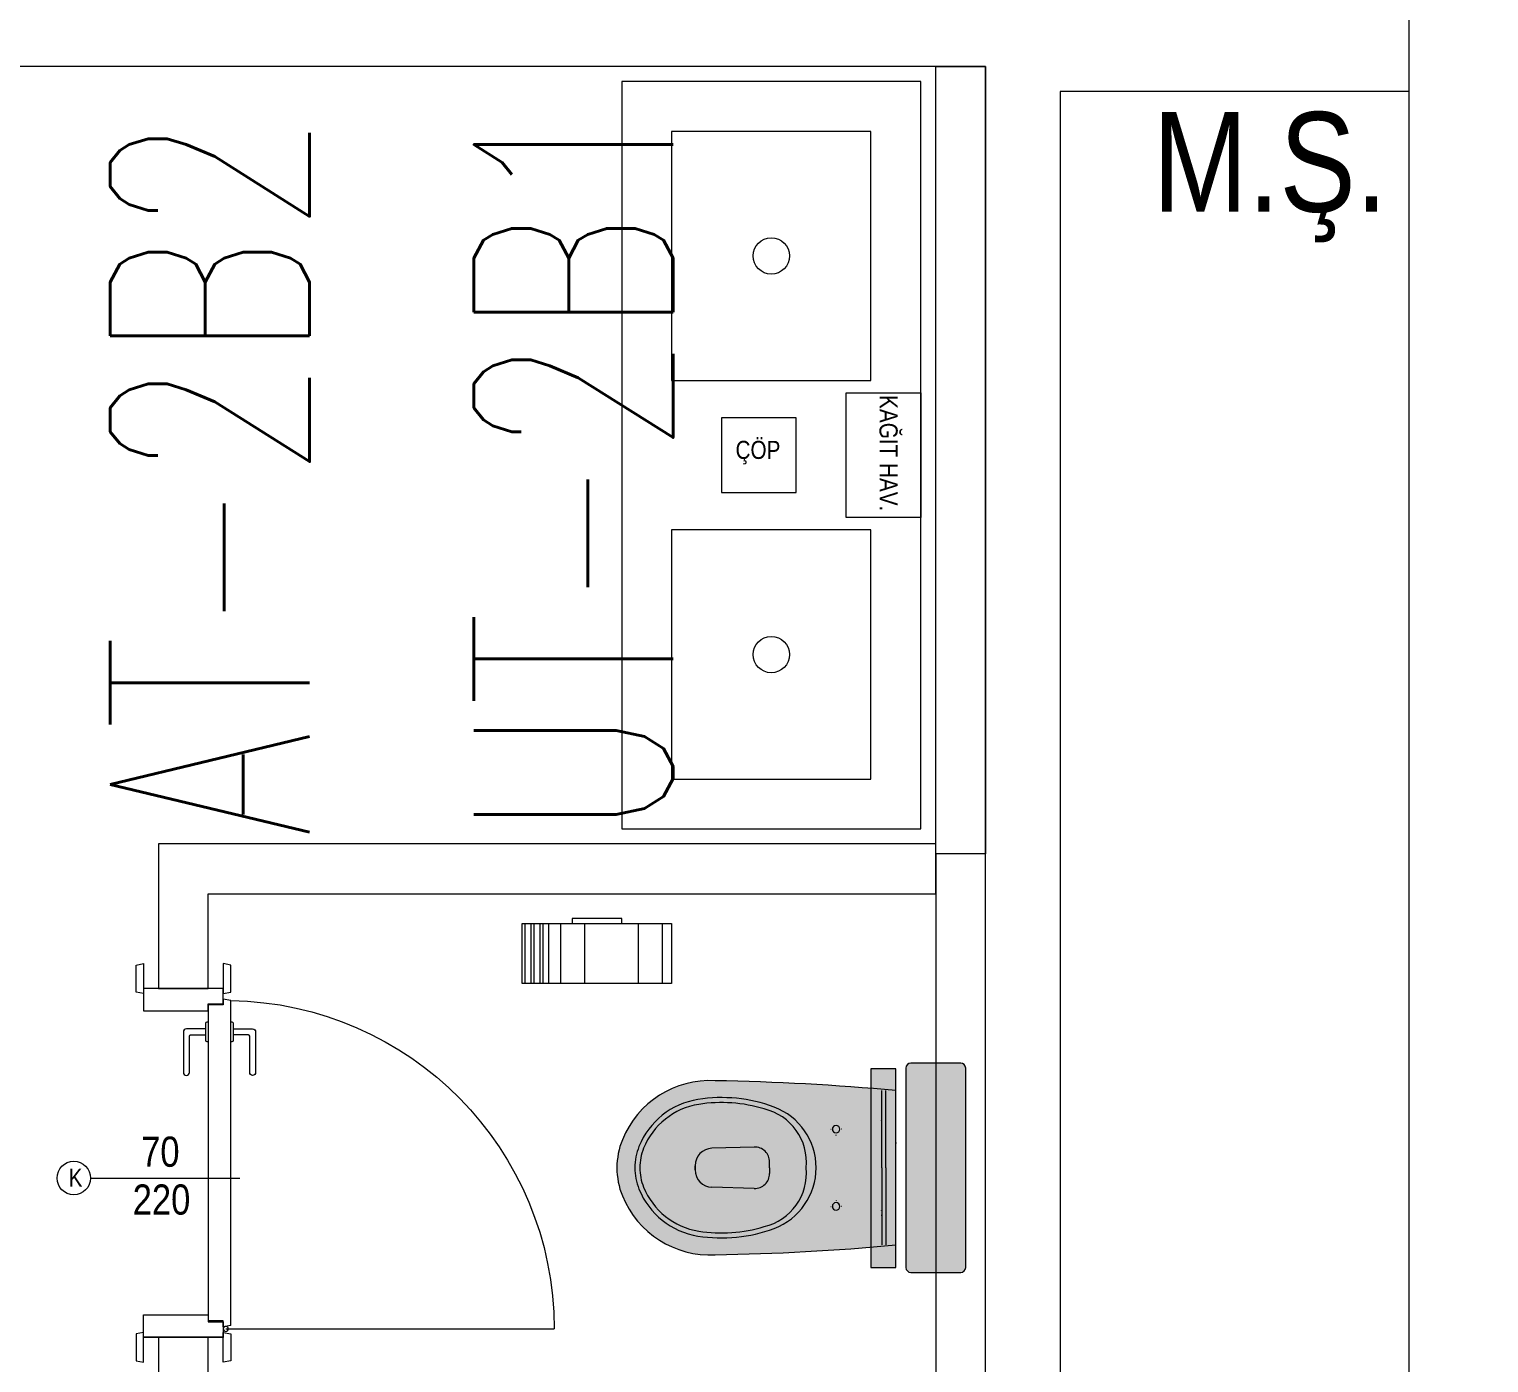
# Model space of a CAD drawing. Header units: metres. Extents: x -13194 to 152406, y -4219 to 19791.
# Drawn here: x 3813 to 4106, y 2774.9 to 3042.5 of the extents above; entities that cross this region are included whole.
import ezdxf

# ---------------------------------------------------------------- set-up
doc = ezdxf.new("R2010")
doc.units = ezdxf.units.M
doc.header["$LTSCALE"] = 100
doc.header["$MEASUREMENT"] = 0
doc.linetypes.add('DOT2', pattern=[0.125, 0, -0.125])
doc.layers.get('0').update_dxf_attribs({"color": 9, "lineweight": 9})
for name, color, linetype, lineweight in [('00', 9, 'Continuous', 9), ('01', 9, 'Continuous', 9), ('05', 9, 'Continuous', 9), ('05S', 9, 'Continuous', 9), ('21', 9, 'Continuous', 9), ('E-AYDINLATMA VE PRİZ PANOSU', 7, 'Continuous', 30), ('Kapı', 9, 'Continuous', 9), ('KARA SIVA', 9, 'Continuous', 9), ('TEFRİŞ', 9, 'Continuous', 9), ('YAZI', 9, 'Continuous', 9)]:
    doc.layers.add(name, color=color, linetype=linetype, lineweight=lineweight)
doc.styles.add('E-YAZI', font='txttw.shx')
doc.styles.add('MuuM_TEXT-STANDART', font='ARIALN.TTF')

# ---------------------------------------------------------------- blocks, each defined once
blk = doc.blocks.new('2.bod.sitatik')
at = {"layer": '01'}
blk.add_lwpolyline([(4130, -5950.00000430597), (4130, -5950.00000430597), (4130, -5950.00000430597), (4130, -5400.00000430597), (4400, -5400.00000430597), (4400, -5950.00000430597), (4400, -5950.00000430597), (4400, -5950.00000430597), (4440, -5950.00000430597), (4440.000000000004, -5350.00000430597), (4090.000000000004, -5350.00000430597), (4090, -5950.00000430597), (4130, -5950.00000430597)], dxfattribs=at)
blk = doc.blocks.new('p-klozet üstü kağıt dispenser')
blk.add_hatch(color=255).paths.add_polyline_path([(-5.3433e-12, 5.563981752787184), (0, 45.40812888650907), (-5.000000000000057, 45.40812888650907), (-5.0000000000054, 5.563981752787184)])
blk.add_lwpolyline([(-5.3433e-12, 5.563981752787184), (0, 45.40812888650907), (-5.000000000000057, 45.40812888650907), (-5.0000000000054, 5.563981752787184)], close=True)
blk = doc.blocks.new('san-klo-06-p')
at = {"layer": '05S'}
h = blk.add_hatch(color=256, dxfattribs=at)
edge = h.paths.add_edge_path()
edge.add_line((-20.00000000000046, 2.015000000021245), (19.99999999999662, 2.015000000027066))
edge.add_arc((19.99999999999953, 3.015000000028521), 1, 270, 360)
edge.add_line((20.99999999999955, 3.015000000028521), (21.000000000001, 13.01500000002852))
edge.add_arc((19.99999999999953, 13.01500000002852), 1, 0, 90.00000000000001)
edge.add_line((19.99999999999953, 14.01500000002852), (-20.00000000000046, 14.01500000002561))
edge.add_arc((-20.00000000000046, 13.01500000002852), 1, 90.00000000000001, 180)
edge.add_line((-21.00000000000045, 13.01500000002852), (-20.999999999999, 3.015000000025612))
edge.add_arc((-20.00000000000046, 3.015000000021243), 1, 180, 270)
h = blk.add_hatch(color=256, dxfattribs=at)
edge = h.paths.add_edge_path()
edge.add_arc((482.446959709046, -45.26395162302651), 500.0000000000162, 174.8060223042765, 178.9681825704839)
edge.add_arc((1.500000000003183, -37.29190075644874), 19.00000000000178, 176.8871024373828, 247.9756871629529)
edge.add_arc((-4.547e-13, -41), 15.00000000000026, 247.9756871629556, 269.9999999999976)
edge.add_arc((-4.547e-13, -41), 15.00000000000026, 270.0000000000025, 292.0243128370444)
edge.add_arc((-1.50000000000409, -37.29190075644874), 19.0000000000039, 292.0243128370512, 363.1128975626213)
edge.add_arc((-482.4469597090078, -45.26395162301922), 499.9999999999761, 1.031817429516246, 5.19397769572375)
edge.add_line((15.49999999999954, 0), (-15.50000000000336, 0))
for p, q in [((-4.547e-13, -2), (-15.50000000000045, -2)), ((-4.547e-13, -2.80000000000291), (-15.50000000000045, -2.80000000000291)), ((-4.547e-13, -2), (15.49999999999954, -2)), ((-4.547e-13, -2.80000000000291), (15.49999999999954, -2.80000000000291)), ((-4.547e-13, -25.3450573319642), (-1.159350611440913, -25.3450573319642)), ((-4.547e-13, -25.3450573319642), (1.159350611440004, -25.3450573319642)), ((-4.15801929872441, -28.43442233578389), (-3.905189181845798, -36.91821042136871)), ((4.158019298723502, -28.43442233578389), (3.905189181844889, -36.91821042136871)), ((-4.547e-13, -40.31395125024572), (-0.4067423800156579, -40.31395125024572)), ((-0.4067423800156579, -40.31395125024572), (-4.547e-13, -40.31395125024572)), ((0.4067423800147483, -40.31395125024572), (-4.547e-13, -40.31395125024572)), ((-4.547e-13, -40.31395125024572), (0.4067423800147483, -40.31395125024572))]:
    blk.add_line(p, q)
at = {"linetype": 'DOT2'}
for p, q in [((-7.750000000000452, -10.91410758801794), (-7.750000000000452, -12)), ((7.749999999999543, -10.91410758801794), (7.749999999999543, -12)), ((-6.485962310548075, -12), (-8.953412711959118, -12)), ((-7.750000000000452, -13.08589241198206), (-7.750000000000452, -12)), ((6.485962310550803, -12), (8.953412711958206, -12)), ((7.749999999999543, -13.08589241198206), (7.749999999999543, -12))]:
    blk.add_line(p, q, dxfattribs=at)
for points in [[(-20.00000000000046, 2.015000000021245), (19.99999999999953, 2.015000000028521, 0.4142135623730951), (20.99999999999955, 3.015000000028521), (20.99999999999955, 13.01500000002852, 0.4142135623731339), (19.99999999999953, 14.01500000002852), (-20.00000000000046, 14.01500000002852, 0.4142135623730744), (-21.00000000000045, 13.01500000002852), (-21.00000000000045, 3.015000000021243, 0.4142135623731159)], [(-15.50000000000045, 0, 0.0181628470062377), (-17.47196496077276, -36.26013260072796, 0.3205287056357122), (-5.625000000000452, -54.90537216330267, 0.0963961176293174), (-4.547e-13, -56, 0.0963961176293174), (5.624999999999543, -54.90537216330267, 0.3205287056357121), (17.47196496077549, -36.26013260072796, 0.0181628470062377), (15.49999999999954, 0)]]:
    blk.add_lwpolyline(points, format="xyb", close=True)
for points in [[(-9.500000000000453, 2.015000000028521), (-9.500000000000453, -2.984999999978752), (-8.500000000000455, -2.984999999978752), (-8.500000000000455, 2.015000000028521)], [(8.499999999999545, 2.015000000028521), (8.499999999999545, -2.984999999978752), (9.499999999999543, -2.984999999978752), (9.499999999999543, 2.015000000028521)]]:
    blk.add_lwpolyline(points, dxfattribs=at)
blk.add_lwpolyline([(-5.000000000000452, 0), (-5.000000000000452, 2), (4.999999999999545, 2), (4.999999999999545, 0)], close=True, dxfattribs=at)
for centre, radius, start, end in [((-7.750000000000452, -12), 0.75, 0, 180), ((7.749999999999543, -12), 0.75, 0, 180), ((-7.750000000000452, -12), 0.75, 180, 0), ((7.749999999999543, -12), 0.75, 180, 0), ((-4.547e-13, -29), 13, 90, 159.4200885049486), ((-4.547e-13, -29), 13, 20.57991149505137, 90), ((-1.089157725150015, -28.94594607376348), 11.00000000000001, 84.31758544885159, 166.806744405553), ((1.089157725149107, -28.94594607376348), 11, 13.19325559444693, 95.68241455114841), ((15.91510823917952, -34.97572838532506), 30, 159.4200885049486, 189.1280785422966), ((-1.159350611440913, -28.3450573319642), 3, 90, 181.7069983645544), ((1.159350611440004, -28.3450573319642), 3, 358.2930016354455, 90), ((-15.91510823918042, -34.97572838532506), 30, 350.8719214577034, 20.57991149505137), ((15.91510823917952, -34.97572838532506), 28.99999999999998, 162.8726879048356, 189.1280785422966), ((-15.91510823918042, -34.97572838532506), 28.99999999999999, 350.8719214577034, 17.12731209516433), ((-0.4067423800156579, -36.81395125024574), 3.499999999999998, 181.7069983645544, 270), ((0.4067423800147483, -36.81395125024574), 3.499999999999998, 270, 358.2930016354455), ((1.499999999999543, -37.29190075644874), 15.39999999999999, 189.1280785422966, 247.9756871630004), ((1.499999999999543, -37.29190075644874), 14.4, 189.1280785422966, 247.9756871630004), ((-1.500000000000454, -37.29190075644874), 14.40000000000001, 292.0243128369996, 350.8719214577034), ((-1.500000000000454, -37.29190075644874), 15.39999999999999, 292.0243128369996, 350.8719214577034), ((-4.547e-13, -41), 11.39999999999997, 247.9756871630004, 270), ((-4.547e-13, -41), 10.39999999999995, 247.9756871630004, 270), ((-4.547e-13, -41), 10.39999999999995, 270, 292.0243128369996), ((-4.547e-13, -41), 11.39999999999997, 270, 292.0243128369996)]:
    blk.add_arc(centre, radius, start, end)
at = {"layer": '05', "rotation": 270}
blk.add_blockref('p-klozet üstü kağıt dispenser', (-25.40812888650862, -5.007660794144613), dxfattribs=at)
blk = doc.blocks.new('p-t.kağıtlığı')
at = {"layer": 'TEFRİŞ'}
h = blk.add_hatch(dxfattribs=at)
h.set_pattern_fill('CYL', color=256, scale=30, angle=-89.99999999999999, style=0)
h.set_pattern_definition([(270, (-14.39999999999963, 13), (30, 6.7e-15), []), (270, (-13.80000000000018, 13), (30, 6.7e-15), []), (270, (-12.59999999999945, 13), (30, 6.7e-15), []), (270, (-10.19999999999982, 13), (30, 6.7e-15), []), (270, (-5.399999999999636, 13), (30, 6.7e-15), []), (270, (5.400000000000542, 13), (30, 6.7e-15), []), (270, (10.19999999999982, 13), (30, 6.7e-15), []), (270, (12.60000000000036, 13), (30, 6.7e-15), []), (270, (13.80000000000018, 13), (30, 6.7e-15), []), (270, (14.40000000000054, 13), (30, 6.7e-15), [])])
h.paths.add_polyline_path([(-15, 1), (15, 1), (15, 13), (-15, 13)])
for points in [[(-15, 1), (15, 1), (15, 13), (-15, 13)], [(5, 1), (5, 0), (-5, 0), (-5, 1)]]:
    blk.add_lwpolyline(points, close=True, dxfattribs=at)
blk = doc.blocks.new('dsfsdfsdfsdfsdfsdf')
at = {"layer": 'Kapı'}
for p, q in [((23771.45181168488, -2062.352248718824), (23755.45181168267, -2062.352248718824)), ((23772.95181168482, -2064.719111331149, 0.6555058768281015), (23771.45181168482, -2064.41911133111, 0.6555058768281015)), ((23771.45181168482, -2064.41911133111, 0.6555058768281015), (23771.45181168482, -2065.619111331151, 0.6555058768281015)), ((23771.95371590619, -2064.009590223897, 0.6555058768281015), (23837.87079387352, -2064.009590223897, 0.6555058768281015)), ((23772.95181168482, -2064.719111331149, 0.6555058768281015), (23772.95181168482, -2129.919111331008, 0.6555058768281015)), ((23771.45181168482, -2065.619111331151, 0.6555058768281015), (23768.45181168482, -2065.619111331151, 0.6555058768281015)), ((23768.45181168482, -2129.019111331028, 0.6555058768281015), (23768.45181168494, -2066.819111331031, 0.6555058768281015)), ((23771.45181168482, -2129.019111331028, 0.6555058768281015), (23768.45181168482, -2129.019111331028, 0.6555058768281015)), ((23771.45181168482, -2130.219111331069, 0.6555058768281015), (23771.45181168482, -2129.019111331028, 0.6555058768281015)), ((23772.95181168482, -2129.919111331008, 0.6555058768281015), (23771.45181168482, -2130.219111331069, 0.6555058768281015)), ((23771.45181168267, -2132.352248718729), (23755.45181168261, -2132.352248718729))]:
    blk.add_line(p, q, dxfattribs=at)
at = {"layer": 'Kapı', "elevation": 0.6555058768281015}
for points in [[(23753.95181168255, -2057.61911133118), (23755.45181168255, -2057.319111331097), (23755.45181168255, -2063.319111331046), (23753.95181168255, -2063.019111330985), (23753.95181168255, -2057.61911133118)], [(23772.95181168476, -2057.61911133118), (23771.45181168482, -2057.319111331097), (23771.45181168482, -2063.319111331046), (23772.95181168476, -2063.019111330985), (23772.95181168476, -2057.61911133118)], [(23753.95181168255, -2137.019111330999), (23755.45181168255, -2137.31911133106), (23755.45181168255, -2131.319111331133), (23753.95181168255, -2131.619111331172), (23753.95181168255, -2137.019111330999)], [(23772.95181168482, -2137.019111330999), (23771.45181168482, -2137.31911133106), (23771.45181168482, -2131.319111331133), (23772.95181168482, -2131.619111331172), (23772.95181168482, -2137.019111330999)]]:
    blk.add_lwpolyline(points, dxfattribs=at)
for points in [[(23771.45181168482, -2062.319111331046), (23755.45181168255, -2062.319111331046), (23755.45181168255, -2066.819111331031), (23768.45181168482, -2066.819111331031), (23768.45181168482, -2065.419111330928), (23771.45181168482, -2065.419111330928)], [(23771.45181168482, -2132.319111330951), (23755.45181168255, -2132.319111330951), (23755.45181168255, -2127.819111331126), (23768.45181168482, -2127.819111331126), (23768.45181168482, -2129.219111331069), (23771.45181168482, -2129.219111331069)]]:
    blk.add_lwpolyline(points, close=True, dxfattribs=at)
for points in [[(23767.95181168482, -2124.21911133112), (23764.05181168485, -2124.21911133112, -0.4142135623730951), (23763.45181168482, -2123.619111330998), (23763.45181168482, -2115.473277997778, -1.000000000000094), (23764.65181168477, -2115.473277997778), (23764.65181168477, -2122.769111331188, 0.4142135623730951), (23764.90181168477, -2123.019111331058), (23767.95181168482, -2123.019111331058)], [(23773.45181168482, -2124.21911133112), (23777.35181168478, -2124.21911133112, 0.4142135623730951), (23777.95181168482, -2123.619111330998), (23777.95181168482, -2115.473277997778, 1.000000000000094), (23776.75181168481, -2115.473277997778), (23776.75181168481, -2122.769111331188, -0.4142135623730951), (23776.50181168481, -2123.019111331058), (23773.45181168482, -2123.019111331058)], [(23768.45181168482, -2121.619111331136), (23768.20181168482, -2121.619111331136, 0.4142135623730951), (23767.95181168482, -2121.869111331027), (23767.95181168482, -2125.369111331172, 0.414213562373091), (23768.20181168482, -2125.619111331063), (23768.45181168482, -2125.619111331063)], [(23772.95181168482, -2125.619111331063), (23773.20181168482, -2125.619111331063, 0.4142135623737115), (23773.45181168482, -2125.369111331172), (23773.45181168482, -2121.869111331027, 0.4142135623724791), (23773.20181168482, -2121.619111331136), (23772.95181168482, -2121.619111331136)]]:
    blk.add_lwpolyline(points, format="xyb", dxfattribs=at)
at = {"layer": 'Kapı'}
blk.add_circle((23771.95371590619, -2064.009590223897, 0.6555058768281015), 0.4999999999999999, dxfattribs=at)
blk.add_arc((23771.95371590619, -2064.009590223897, 0.6555058768281015), 65.91707796733714, 270.8675879280374, 0, dxfattribs=at)
blk = doc.blocks.new('fgvdfgdffffffffffffffffffffffffffffffff')
at = {"layer": 'Kapı'}
blk.add_lwpolyline([(23435.64420767338, -2227.996412656395), (23465.61762177996, -2227.996412656395)], dxfattribs=at)
blk.add_circle((23432.28420767338, -2227.996412656395), 3.359999999999999, dxfattribs=at)
at = {"layer": 'Kapı', "attachment_point": 1, "style": 'MuuM_TEXT-STANDART'}
for s, insert, char_height, width in [('70', (23445.80805638355, -2219.676727744605), 6.047999999999999, 88.79573695206868), ('K', (23431.24663969502, -2226.097197341773), 3.628799999999999, 53.2774421712412), ('220', (23444.11858472365, -2229.276727744605), 6.047999999999999, 88.79573695206868)]:
    blk.add_mtext(s, dxfattribs=dict(at, insert=insert, char_height=char_height, width=width))
blk = doc.blocks.new('rrrrrrrrrrrrrrrrrrrrrrrrrrrrrrrrrrrrrrrrrrr')
at = {"layer": 'TEFRİŞ'}
blk.add_lwpolyline([(30902.51658083763, -1571.488763301721), (30902.51658083763, -1621.488763301721), (30942.51658083763, -1621.488763301721), (30942.51658083763, -1571.488763301721)], close=True, dxfattribs=at)
blk.add_circle((30922.51658083764, -1596.488763301721), 3.649999999999636, dxfattribs=at)
blk = doc.blocks.new('jjjjjjjjjjjjjjjjjjjjjjjjjjjjjjjjjjjjjjjjjjjjjjjjjjjjjjjjjjjjjjjjjjjjjjj')
at = {"layer": 'TEFRİŞ'}
blk.add_lwpolyline([(30902.51658083763, -1651.488763300436), (30902.51658083763, -1701.488763300436), (30942.51658083763, -1701.488763300436), (30942.51658083763, -1651.488763300436)], close=True, dxfattribs=at)
blk.add_circle((30922.51658083764, -1676.488763300436), 3.649999999999636, dxfattribs=at)
blk = doc.blocks.new('2.bod.Mimari')
at = {"layer": '00'}
for points in [[(4005.000000000002, -5595.00000430597), (3674.999999999973, -5595.00000430597), (3674.999999999973, -5965.000004305974)], [(3674.999999997824, -5965.000004305974), (3674.999999999973, -5965.000004305974), (3674.999999999973, -5985.000004303412), (4005.000000000002, -5985.000004305974), (4005.000000000002, -5595.00000430597)], [(4004.999999999986, -5753.000004304682), (3994.999999999986, -5753.000004304682), (3994.999999999986, -5595.00000430597), (4005, -5595.00000430597), (4004.999999999986, -5753.000004304682)], [(4090.000000000002, -5600.00000430597), (4020.000000000002, -5600.00000430597), (4020.000000000002, -5985.000004305974), (4090.000000000002, -5985.000004305974)], [(3994.999999999942, -5751.000004304737), (3839.000000000364, -5751.000004304682), (3839.000000000364, -5780.000004304689), (3849.000000000364, -5780.000004304689), (3849.000000000364, -5761.000004304708), (3994.999999999942, -5761.000004304733), (3994.999999999942, -5751.000004304737)], [(4005, -5985.000004305977), (4004.999999999986, -5753.000004304682), (3994.999999999986, -5753.000004304682), (3994.999999998225, -5879.000004304718), (4005, -5879.000004304718)], [(3994.999999999069, -5879.000004304718), (3994.999999999069, -5869.000004304722), (3849.000000000357, -5869.000004304668), (3849.000000000357, -5850.033141692373), (3839.000000000372, -5850.033141692373), (3839.000000000372, -5897.000004304733), (3849.000000000372, -5897.000004304733), (3849.000000000372, -5879.000004304693), (3994.999999999069, -5879.000004304718)]]:
    blk.add_lwpolyline(points, dxfattribs=at)
at = {"layer": 'TEFRİŞ'}
for points in [[(3991.999999999986, -5598.00000430597), (3931.999999999986, -5598.00000430597), (3931.999999999986, -5748.000004304682), (3991.999999999986, -5748.000004304682)], [(3991.999999999986, -5660.500004305326), (3991.999999999986, -5685.500004305326), (3976.999999999986, -5685.500004305326), (3976.999999999986, -5660.500004305326)], [(3951.999999999986, -5665.500004305326), (3951.999999999986, -5680.500004305326), (3966.999999999986, -5680.500004305326), (3966.999999999986, -5665.500004305326)]]:
    blk.add_lwpolyline(points, close=True, dxfattribs=at)
for name in ['rrrrrrrrrrrrrrrrrrrrrrrrrrrrrrrrrrrrrrrrrrr', 'jjjjjjjjjjjjjjjjjjjjjjjjjjjjjjjjjjjjjjjjjjjjjjjjjjjjjjjjjjjjjjjjjjjjjjj']:
    blk.add_blockref(name, (-26960.51658083766, -4036.511241004249))
at = {"layer": '05', "xscale": -1, "rotation": 180}
blk.add_blockref('p-t.kağıtlığı', (3927.00000000019, -5766.000004304693), dxfattribs=at)
at = {"layer": 'KARA SIVA', "xscale": -1, "rotation": 180}
blk.add_blockref('dsfsdfsdfsdfsdfsdf', (-19919.45181168227, -7912.352253023411), dxfattribs=at)
at = {"layer": 'KARA SIVA'}
blk.add_blockref('fgvdfgdffffffffffffffffffffffffffffffff', (-19610.28836761981, -3590.07275941694), dxfattribs=at)
at = {"layer": 'TEFRİŞ', "rotation": 270}
blk.add_blockref('san-klo-06-p', (3987.010966771283, -5816.000004304689), dxfattribs=at)
at = {"layer": '21', "style": 'MuuM_TEXT-STANDART'}
blk.add_text('M.Ş.', height=20, dxfattribs=at).set_placement((4038.574639469417, -5624.138490604826))
at = {"layer": 'YAZI', "insert": (3987.354958609271, -5684.265329269219), "char_height": 3.6288, "width": 53.2774421712412, "attachment_point": 3, "rotation": 270, "style": 'MuuM_TEXT-STANDART'}
blk.add_mtext('KAĞIT HAV.', dxfattribs=at)
at = {"layer": 'YAZI', "insert": (3963.830499278644, -5670.113244225508), "char_height": 3.6288, "width": 53.2774421712412, "attachment_point": 3, "style": 'MuuM_TEXT-STANDART'}
blk.add_mtext('ÇÖP', dxfattribs=at)

msp = doc.modelspace()

# ---------------------------------------------------------------- block references
for name in ['2.bod.sitatik', '2.bod.Mimari']:
    msp.add_blockref(name, (7.275957614183426e-12, 8630.00000430597))

# ---------------------------------------------------------------- texts
at = {"layer": 'E-AYDINLATMA VE PRİZ PANOSU', "color": 4, "style": 'E-YAZI', "width": 0.7}
for s, p in [('AT-2B2', (3869.326313651702, 2880.127549759924)), ('UT-2B1', (3942.297557273017, 2880.127549757828))]:
    msp.add_text(s, height=40, rotation=90, dxfattribs=at).set_placement(p)

doc.saveas('drawing.dxf')
